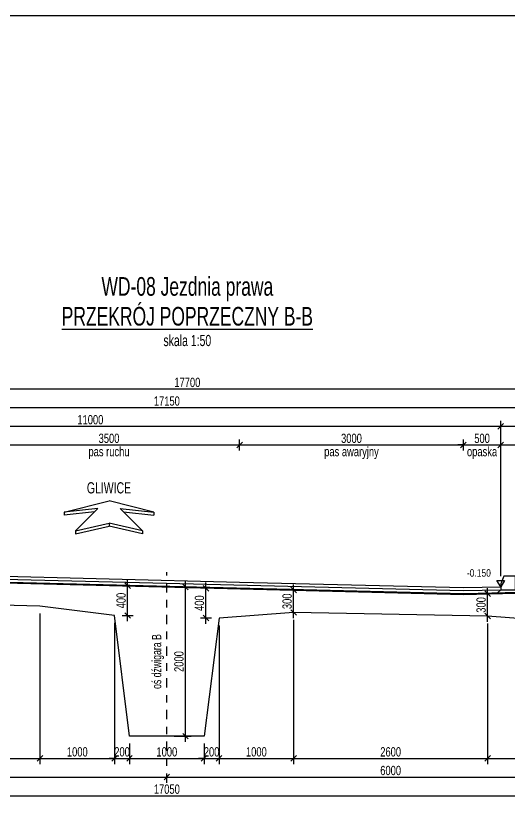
# Model space of a CAD drawing. Header units: metres. Extents: x -15 to 43, y -82 to 57.
# Drawn here: x 16.5 to 23.11, y -18.2 to -7.5 of the extents above; entities that cross this region are included whole.
import ezdxf
from ezdxf.enums import TextEntityAlignment as Align

# ---------------------------------------------------------------- set-up
doc = ezdxf.new("R2010")
doc.units = ezdxf.units.M
doc.header["$MEASUREMENT"] = 0
doc.linetypes.add('CENTER', pattern=[2, 1.25, -0.25, 0.25, -0.25])
doc.linetypes.add('HIDDEN', pattern=[0.375, 0.25, -0.125])
for name, color, linetype in [('AII_M_izolacja', 8, 'Continuous'), ('AII_M_konstrukcja beton', 3, 'Continuous'), ('AII_M_krawężnik', 9, 'Continuous'), ('AII_M_nawierzchnia', 9, 'Continuous'), ('AII_M_opis', 1, 'Continuous'), ('AII_M_wymiary', 9, 'Continuous')]:
    doc.layers.add(name, color=color, linetype=linetype)
doc.layers.add('AII_M_koty wysokościowe', color=1, linetype='Continuous', lineweight=18)
doc.layers.add('AII_M_osie główne', color=9, linetype='CENTER', lineweight=18)
doc.layers.add('AII_M_pomoc', color=30, linetype='Continuous', plot=False)
doc.styles.add('AII_norm.', font='CDMSIMPL.shx', dxfattribs={"width": 0.75, "bigfont": 'CDMBIGPL.shx'})
doc.styles.add('CDMSTYLE', font='CDMSIMPL.shx', dxfattribs={"width": 0.7, "bigfont": 'CDMBIGPL.shx'})
doc.dimstyles.new('A2_M50MM', dxfattribs={"dimscale": 0.05, "dimtxt": 2.5, "dimasz": 1.5, "dimexe": 1.5, "dimexo": 2, "dimgap": 0.5, "dimtad": 1, "dimdec": 0, "dimlfac": 1000, "dimrnd": 5, "dimzin": 9, "dimtxsty": 'AII_norm.', "dimblk": 'OBLIQUE', "dimcen": 2.5, "dimdle": 1.5, "dimclrd": 256, "dimclre": 256, "dimclrt": 1, "dimadec": 1, "dimazin": 2, "dimtfac": 1, "dimtdec": 0, "dimtix": 1, "dimtmove": 1, "dimatfit": 3, "dimfxl": 1, "dimtvp": 1, "dimtfillclr": 256, "dimtolj": 1, "dimtzin": 0, "dimarcsym": 0})

# ---------------------------------------------------------------- blocks, each defined once
blk = doc.blocks.new('Kierunek_do')
at = {"layer": 'AII_M_opis', "color": 0}
for p, q in [((-0.6, -0.15), (0, 0)), ((0.6, -0.15), (0, 0)), ((-0.15, -0.1), (-0.6, -0.15)), ((-0.45, -0.4), (-0.15, -0.1)), ((0.45, -0.4), (0.15, -0.1)), ((0.15, -0.1), (0.6, -0.15)), ((-0.195, -0.145), (-0.6, -0.19)), ((-0.6, -0.15), (-0.6, -0.19)), ((0.195, -0.145), (0.6, -0.19)), ((0.6, -0.15), (0.6, -0.19)), ((-0.45, -0.4), (0, -0.3)), ((0.45, -0.4), (0, -0.3)), ((0, -0.3), (0, -0.34)), ((-0.45, -0.44), (0, -0.34)), ((-0.45, -0.4), (-0.45, -0.44)), ((0.45, -0.44), (0, -0.34)), ((0.45, -0.4), (0.45, -0.44))]:
    blk.add_line(p, q, dxfattribs=at)
at = {"layer": 'AII_M_opis', "color": 2, "lineweight": 25, "style": 'AII_norm.', "width": 0.7, "flags": 4}
blk.add_attdef('KIERUNEK', text='', height=0.15, rotation=360, dxfattribs=at).set_placement((0, 0.175), align=Align.MIDDLE_CENTER)
blk = doc.blocks.new('_OBLIQUE')
at = {"color": 0, "linetype": 'ByBlock'}
blk.add_line((-0.5, -0.5), (0.5, 0.5), dxfattribs=at)
blk = doc.blocks.new('*D8293')
at = {"layer": 'AII_M_wymiary', "lineweight": -2, "transparency": 16777216}
for p, q in [((15.925, -13.25), (19.575, -13.25)), ((16, -13.325), (16, -13.175)), ((19.5, -13.325), (19.5, -13.175))]:
    blk.add_line(p, q, dxfattribs=at)
at = {"layer": 'Defpoints', "color": 0, "lineweight": 25, "transparency": 16777216}
for p in [(19.5, -13.25), (16, -13.425), (19.5, -13.425)]:
    blk.add_point(p, dxfattribs=at)
at = {"layer": 'AII_M_wymiary', "lineweight": -2, "transparency": 16777216, "xscale": 0.07500000000000001, "yscale": 0.07500000000000001, "zscale": 0.07500000000000001, "rotation": 180}
blk.add_blockref('_OBLIQUE', (16, -13.25), dxfattribs=at)
at = {"layer": 'AII_M_wymiary', "lineweight": -2, "transparency": 16777216, "xscale": 0.07500000000000001, "yscale": 0.07500000000000001, "zscale": 0.07500000000000001}
blk.add_blockref('_OBLIQUE', (19.5, -13.25), dxfattribs=at)
at = {"layer": 'AII_M_wymiary', "color": 1, "lineweight": 25, "transparency": 16777216, "char_height": 0.125, "attachment_point": 5, "style": 'AII_norm.'}
for s, insert in [('\\A1;3500', (17.75, -13.162)), ('\\A1;pas ruchu', (17.75, -13.358))]:
    blk.add_mtext(s, dxfattribs=dict(at, insert=insert))
blk = doc.blocks.new('*D8294')
at = {"layer": 'AII_M_wymiary', "lineweight": -2, "transparency": 16777216}
for p, q in [((19.425, -13.25), (22.575, -13.25)), ((19.5, -13.325), (19.5, -13.175)), ((22.5, -13.325), (22.5, -13.175))]:
    blk.add_line(p, q, dxfattribs=at)
at = {"layer": 'Defpoints', "color": 0, "lineweight": 25, "transparency": 16777216}
for p in [(22.5, -13.25), (19.5, -13.425), (22.5, -13.425)]:
    blk.add_point(p, dxfattribs=at)
at = {"layer": 'AII_M_wymiary', "lineweight": -2, "transparency": 16777216, "xscale": 0.07500000000000001, "yscale": 0.07500000000000001, "zscale": 0.07500000000000001, "rotation": 180}
blk.add_blockref('_OBLIQUE', (19.5, -13.25), dxfattribs=at)
at = {"layer": 'AII_M_wymiary', "lineweight": -2, "transparency": 16777216, "xscale": 0.07500000000000001, "yscale": 0.07500000000000001, "zscale": 0.07500000000000001}
blk.add_blockref('_OBLIQUE', (22.5, -13.25), dxfattribs=at)
at = {"layer": 'AII_M_wymiary', "color": 1, "lineweight": 25, "transparency": 16777216, "char_height": 0.125, "attachment_point": 5, "style": 'AII_norm.'}
for s, insert in [('\\A1;3000', (21, -13.162)), ('\\A1;pas awaryjny', (21, -13.358))]:
    blk.add_mtext(s, dxfattribs=dict(at, insert=insert))
blk = doc.blocks.new('*D8295')
at = {"layer": 'AII_M_wymiary', "lineweight": -2, "transparency": 16777216}
for p, q in [((22.5, -13.25), (22.425, -13.25)), ((22.5, -13.325), (22.5, -13.175)), ((22.5, -13.25), (23, -13.25)), ((23, -15.01), (23, -13.175)), ((23, -13.25), (23.075, -13.25))]:
    blk.add_line(p, q, dxfattribs=at)
at = {"layer": 'Defpoints', "color": 0, "lineweight": 25, "transparency": 16777216}
for p in [(23, -13.25), (22.5, -13.425), (23, -15.11)]:
    blk.add_point(p, dxfattribs=at)
at = {"layer": 'AII_M_wymiary', "lineweight": -2, "transparency": 16777216, "xscale": 0.07500000000000001, "yscale": 0.07500000000000001, "zscale": 0.07500000000000001}
blk.add_blockref('_OBLIQUE', (22.5, -13.25), dxfattribs=at)
at = {"layer": 'AII_M_wymiary', "lineweight": -2, "transparency": 16777216, "xscale": 0.07500000000000001, "yscale": 0.07500000000000001, "zscale": 0.07500000000000001, "rotation": 180}
blk.add_blockref('_OBLIQUE', (23, -13.25), dxfattribs=at)
at = {"layer": 'AII_M_wymiary', "color": 1, "lineweight": 25, "transparency": 16777216, "char_height": 0.125, "attachment_point": 5, "style": 'AII_norm.'}
for s, insert in [('\\A1;500', (22.75, -13.162)), ('\\A1;opaska', (22.75, -13.358))]:
    blk.add_mtext(s, dxfattribs=dict(at, insert=insert))
blk = doc.blocks.new('*D8300')
at = {"layer": 'AII_M_wymiary', "lineweight": -2, "transparency": 16777216}
for p, q in [((22.925, -13.25), (25.075, -13.25)), ((23, -15.01), (23, -13.175)), ((25, -13.325), (25, -13.175))]:
    blk.add_line(p, q, dxfattribs=at)
at = {"layer": 'Defpoints', "color": 0, "lineweight": 25, "transparency": 16777216}
for p in [(25, -13.25), (25, -13.425), (23, -15.11)]:
    blk.add_point(p, dxfattribs=at)
at = {"layer": 'AII_M_wymiary', "lineweight": -2, "transparency": 16777216, "xscale": 0.07500000000000001, "yscale": 0.07500000000000001, "zscale": 0.07500000000000001, "rotation": 180}
blk.add_blockref('_OBLIQUE', (23, -13.25), dxfattribs=at)
at = {"layer": 'AII_M_wymiary', "lineweight": -2, "transparency": 16777216, "xscale": 0.07500000000000001, "yscale": 0.07500000000000001, "zscale": 0.07500000000000001}
blk.add_blockref('_OBLIQUE', (25, -13.25), dxfattribs=at)
at = {"layer": 'AII_M_wymiary', "color": 1, "lineweight": 25, "transparency": 16777216, "char_height": 0.125, "attachment_point": 5, "style": 'AII_norm.'}
for s, insert in [('\\A1;2000', (24, -13.1625)), ('\\A1;ścieżka rowerowa', (24, -13.3375))]:
    blk.add_mtext(s, dxfattribs=dict(at, insert=insert))
blk = doc.blocks.new('*D8304')
at = {"layer": 'AII_M_wymiary', "lineweight": -2, "transparency": 16777216}
for p, q in [((12, -14.76), (12, -12.925)), ((23, -15.01), (23, -12.925)), ((11.925, -13), (23.075, -13))]:
    blk.add_line(p, q, dxfattribs=at)
at = {"layer": 'Defpoints', "color": 0, "lineweight": 25, "transparency": 16777216}
for p in [(23, -13), (12, -14.86), (23, -15.11)]:
    blk.add_point(p, dxfattribs=at)
at = {"layer": 'AII_M_wymiary', "lineweight": -2, "transparency": 16777216, "xscale": 0.07500000000000001, "yscale": 0.07500000000000001, "zscale": 0.07500000000000001, "rotation": 180}
blk.add_blockref('_OBLIQUE', (12, -13), dxfattribs=at)
at = {"layer": 'AII_M_wymiary', "lineweight": -2, "transparency": 16777216, "xscale": 0.07500000000000001, "yscale": 0.07500000000000001, "zscale": 0.07500000000000001}
blk.add_blockref('_OBLIQUE', (23, -13), dxfattribs=at)
at = {"layer": 'AII_M_wymiary', "color": 1, "lineweight": 25, "transparency": 16777216, "insert": (17.5, -12.9125), "char_height": 0.125, "attachment_point": 5, "style": 'AII_norm.'}
blk.add_mtext('\\A1;11000', dxfattribs=at)
blk = doc.blocks.new('*D8305')
at = {"layer": 'AII_M_wymiary', "lineweight": -2, "transparency": 16777216}
for p, q in [((23, -15.01), (23, -12.925)), ((27.1, -14.8535), (27.1, -12.925)), ((22.925, -13), (27.175, -13))]:
    blk.add_line(p, q, dxfattribs=at)
at = {"layer": 'Defpoints', "color": 0, "lineweight": 25, "transparency": 16777216}
for p in [(27.1, -13), (27.1, -14.9535), (23, -15.11)]:
    blk.add_point(p, dxfattribs=at)
at = {"layer": 'AII_M_wymiary', "lineweight": -2, "transparency": 16777216, "xscale": 0.07500000000000001, "yscale": 0.07500000000000001, "zscale": 0.07500000000000001, "rotation": 180}
blk.add_blockref('_OBLIQUE', (23, -13), dxfattribs=at)
at = {"layer": 'AII_M_wymiary', "lineweight": -2, "transparency": 16777216, "xscale": 0.07500000000000001, "yscale": 0.07500000000000001, "zscale": 0.07500000000000001}
blk.add_blockref('_OBLIQUE', (27.1, -13), dxfattribs=at)
at = {"layer": 'AII_M_wymiary', "color": 1, "lineweight": 25, "transparency": 16777216, "insert": (25.05, -12.9125), "char_height": 0.125, "attachment_point": 5, "style": 'AII_norm.'}
blk.add_mtext('\\A1;4100', dxfattribs=at)
blk = doc.blocks.new('*D8306')
at = {"layer": 'AII_M_wymiary', "lineweight": -2, "transparency": 16777216}
for p, q in [((9.95, -14.6276), (9.95, -12.675)), ((27.1, -14.8535), (27.1, -12.675)), ((9.875, -12.75), (27.175, -12.75))]:
    blk.add_line(p, q, dxfattribs=at)
at = {"layer": 'Defpoints', "color": 0, "lineweight": 25, "transparency": 16777216}
for p in [(27.1, -12.75), (9.95, -14.7276), (27.1, -14.9535)]:
    blk.add_point(p, dxfattribs=at)
at = {"layer": 'AII_M_wymiary', "lineweight": -2, "transparency": 16777216, "xscale": 0.07500000000000001, "yscale": 0.07500000000000001, "zscale": 0.07500000000000001, "rotation": 180}
blk.add_blockref('_OBLIQUE', (9.95, -12.75), dxfattribs=at)
at = {"layer": 'AII_M_wymiary', "lineweight": -2, "transparency": 16777216, "xscale": 0.07500000000000001, "yscale": 0.07500000000000001, "zscale": 0.07500000000000001}
blk.add_blockref('_OBLIQUE', (27.1, -12.75), dxfattribs=at)
at = {"layer": 'AII_M_wymiary', "color": 1, "lineweight": 25, "transparency": 16777216, "insert": (18.525, -12.6625), "char_height": 0.125, "attachment_point": 5, "style": 'AII_norm.'}
blk.add_mtext('\\A1;17150', dxfattribs=at)
blk = doc.blocks.new('*D8308')
at = {"layer": 'AII_M_wymiary', "lineweight": -2, "transparency": 16777216}
for p, q in [((9.875, -12.5), (27.725, -12.5)), ((9.95, -14.6276), (9.95, -12.425)), ((27.65, -14.83975), (27.65, -12.425))]:
    blk.add_line(p, q, dxfattribs=at)
at = {"layer": 'Defpoints', "color": 0, "lineweight": 25, "transparency": 16777216}
for p in [(27.65, -12.5), (9.95, -14.7276), (27.65, -14.93975)]:
    blk.add_point(p, dxfattribs=at)
at = {"layer": 'AII_M_wymiary', "lineweight": -2, "transparency": 16777216, "xscale": 0.07500000000000001, "yscale": 0.07500000000000001, "zscale": 0.07500000000000001, "rotation": 180}
blk.add_blockref('_OBLIQUE', (9.95, -12.5), dxfattribs=at)
at = {"layer": 'AII_M_wymiary', "lineweight": -2, "transparency": 16777216, "xscale": 0.07500000000000001, "yscale": 0.07500000000000001, "zscale": 0.07500000000000001}
blk.add_blockref('_OBLIQUE', (27.65, -12.5), dxfattribs=at)
at = {"layer": 'AII_M_wymiary', "color": 1, "lineweight": 25, "transparency": 16777216, "insert": (18.8, -12.4125), "char_height": 0.125, "attachment_point": 5, "style": 'AII_norm.'}
blk.add_mtext('\\A1;17700', dxfattribs=at)
blk = doc.blocks.new('Tytuł')
at = {"layer": 'AII_M_opis', "color": 3, "ltscale": 2, "style": 'AII_norm.', "width": 0.7}
blk.add_text('%%UPRZEKRÓJ POPRZECZNY B-B', height=0.25, rotation=360, dxfattribs=at).set_placement((0, 0), align=Align.CENTER)
at = {"layer": 'AII_M_opis', "color": 1, "ltscale": 2, "style": 'AII_norm.', "width": 0.7}
blk.add_text('skala 1:50', height=0.15, rotation=360, dxfattribs=at).set_placement((0, -0.275), align=Align.CENTER)
blk = doc.blocks.new('Obiekt')
at = {"layer": 'AII_M_pomoc', "ltscale": 2, "style": 'AII_norm.', "width": 0.7}
blk.add_attdef('OBIEKT', text='', height=0.25, rotation=360, dxfattribs=at).set_placement((0, 0), align=Align.CENTER)
blk = doc.blocks.new('00kota3')
at = {"layer": 'AII_M_koty wysokościowe', "color": 0, "linetype": 'Continuous', "lineweight": -2}
blk.add_lwpolyline([(1.08, 1.66), (-1.04, 1.66), (0, 0)], close=True, dxfattribs=at)
at = {"layer": 'AII_M_koty wysokościowe', "color": 0, "linetype": 'Continuous', "lineweight": -2, "style": 'CDMSTYLE', "width": 0.85}
blk.add_attdef('%%P000.000', (0.49, 2.69), '', height=2, dxfattribs=at)
blk = doc.blocks.new('*D8310')
at = {"layer": 'AII_M_wymiary', "lineweight": -2, "transparency": 16777216}
for p, q in [((18.775, -17.228125), (18.775, -15.078125)), ((18.625, -15.153125), (18.85, -15.153125)), ((18.625, -17.153125), (18.85, -17.153125))]:
    blk.add_line(p, q, dxfattribs=at)
at = {"layer": 'Defpoints', "color": 0, "lineweight": 25, "transparency": 16777216}
for p in [(18.525, -15.153125), (18.775, -15.153125), (18.525, -17.153125)]:
    blk.add_point(p, dxfattribs=at)
at = {"layer": 'AII_M_wymiary', "lineweight": -2, "transparency": 16777216, "xscale": 0.07500000000000001, "yscale": 0.07500000000000001, "zscale": 0.07500000000000001}
for p, rotation in [((18.775, -15.153125), 90), ((18.775, -17.153125), 270)]:
    blk.add_blockref('_OBLIQUE', p, dxfattribs=dict(at, rotation=rotation))
at = {"layer": 'AII_M_wymiary', "color": 1, "lineweight": 25, "transparency": 16777216, "insert": (18.6875, -16.153125), "char_height": 0.125, "attachment_point": 5, "rotation": 90, "style": 'AII_norm.'}
blk.add_mtext('\\A1;2000', dxfattribs=at)
blk = doc.blocks.new('*D8317')
at = {"layer": 'AII_M_wymiary', "lineweight": -2, "transparency": 16777216}
for p, q in [((14.225, -15.445625), (14.225, -17.526875)), ((16.825, -15.510625), (16.825, -17.526875)), ((14.15, -17.451875), (16.9, -17.451875))]:
    blk.add_line(p, q, dxfattribs=at)
at = {"layer": 'Defpoints', "color": 0, "lineweight": 25, "transparency": 16777216}
for p in [(14.225, -15.345625), (16.825, -15.410625), (16.825, -17.451875)]:
    blk.add_point(p, dxfattribs=at)
at = {"layer": 'AII_M_wymiary', "lineweight": -2, "transparency": 16777216, "xscale": 0.07500000000000001, "yscale": 0.07500000000000001, "zscale": 0.07500000000000001, "rotation": 180}
blk.add_blockref('_OBLIQUE', (14.225, -17.451875), dxfattribs=at)
at = {"layer": 'AII_M_wymiary', "lineweight": -2, "transparency": 16777216, "xscale": 0.07500000000000001, "yscale": 0.07500000000000001, "zscale": 0.07500000000000001}
blk.add_blockref('_OBLIQUE', (16.825, -17.451875), dxfattribs=at)
at = {"layer": 'AII_M_wymiary', "color": 1, "lineweight": 25, "transparency": 16777216, "insert": (15.525, -17.364375), "char_height": 0.125, "attachment_point": 5, "style": 'AII_norm.'}
blk.add_mtext('\\A1;2600', dxfattribs=at)
blk = doc.blocks.new('*D8318')
at = {"layer": 'AII_M_wymiary', "lineweight": -2, "transparency": 16777216}
for p, q in [((16.825, -15.510625), (16.825, -17.526875)), ((17.825, -15.635625), (17.825, -17.526875)), ((16.75, -17.451875), (17.9, -17.451875))]:
    blk.add_line(p, q, dxfattribs=at)
at = {"layer": 'Defpoints', "color": 0, "lineweight": 25, "transparency": 16777216}
for p in [(16.825, -15.410625), (17.825, -15.535625), (17.825, -17.451875)]:
    blk.add_point(p, dxfattribs=at)
at = {"layer": 'AII_M_wymiary', "lineweight": -2, "transparency": 16777216, "xscale": 0.07500000000000001, "yscale": 0.07500000000000001, "zscale": 0.07500000000000001, "rotation": 180}
blk.add_blockref('_OBLIQUE', (16.825, -17.451875), dxfattribs=at)
at = {"layer": 'AII_M_wymiary', "lineweight": -2, "transparency": 16777216, "xscale": 0.07500000000000001, "yscale": 0.07500000000000001, "zscale": 0.07500000000000001}
blk.add_blockref('_OBLIQUE', (17.825, -17.451875), dxfattribs=at)
at = {"layer": 'AII_M_wymiary', "color": 1, "lineweight": 25, "transparency": 16777216, "insert": (17.325, -17.364375), "char_height": 0.125, "attachment_point": 5, "style": 'AII_norm.'}
blk.add_mtext('\\A1;1000', dxfattribs=at)
blk = doc.blocks.new('*D8319')
at = {"layer": 'AII_M_wymiary', "lineweight": -2, "transparency": 16777216}
for p, q in [((17.825, -15.635625), (17.825, -17.526875)), ((18.025, -17.253125), (18.025, -17.526875)), ((17.825, -17.451875), (17.75, -17.451875)), ((17.825, -17.451875), (18.025, -17.451875)), ((18.025, -17.451875), (18.1, -17.451875))]:
    blk.add_line(p, q, dxfattribs=at)
at = {"layer": 'Defpoints', "color": 0, "lineweight": 25, "transparency": 16777216}
for p in [(17.825, -15.535625), (18.025, -17.153125), (18.025, -17.451875)]:
    blk.add_point(p, dxfattribs=at)
at = {"layer": 'AII_M_wymiary', "lineweight": -2, "transparency": 16777216, "xscale": 0.07500000000000001, "yscale": 0.07500000000000001, "zscale": 0.07500000000000001}
blk.add_blockref('_OBLIQUE', (17.825, -17.451875), dxfattribs=at)
at = {"layer": 'AII_M_wymiary', "lineweight": -2, "transparency": 16777216, "xscale": 0.07500000000000001, "yscale": 0.07500000000000001, "zscale": 0.07500000000000001, "rotation": 180}
blk.add_blockref('_OBLIQUE', (18.025, -17.451875), dxfattribs=at)
at = {"layer": 'AII_M_wymiary', "color": 1, "lineweight": 25, "transparency": 16777216, "insert": (17.925, -17.364375), "char_height": 0.125, "attachment_point": 5, "style": 'AII_norm.'}
blk.add_mtext('\\A1;200', dxfattribs=at)
blk = doc.blocks.new('*D8320')
at = {"layer": 'AII_M_wymiary', "lineweight": -2, "transparency": 16777216}
for p, q in [((18.025, -17.253125), (18.025, -17.526875)), ((19.025, -17.253125), (19.025, -17.526875)), ((17.95, -17.451875), (19.1, -17.451875))]:
    blk.add_line(p, q, dxfattribs=at)
at = {"layer": 'Defpoints', "color": 0, "lineweight": 25, "transparency": 16777216}
for p in [(18.025, -17.153125), (19.025, -17.153125), (19.025, -17.451875)]:
    blk.add_point(p, dxfattribs=at)
at = {"layer": 'AII_M_wymiary', "lineweight": -2, "transparency": 16777216, "xscale": 0.07500000000000001, "yscale": 0.07500000000000001, "zscale": 0.07500000000000001, "rotation": 180}
blk.add_blockref('_OBLIQUE', (18.025, -17.451875), dxfattribs=at)
at = {"layer": 'AII_M_wymiary', "lineweight": -2, "transparency": 16777216, "xscale": 0.07500000000000001, "yscale": 0.07500000000000001, "zscale": 0.07500000000000001}
blk.add_blockref('_OBLIQUE', (19.025, -17.451875), dxfattribs=at)
at = {"layer": 'AII_M_wymiary', "color": 1, "lineweight": 25, "transparency": 16777216, "insert": (18.525, -17.364375), "char_height": 0.125, "attachment_point": 5, "style": 'AII_norm.'}
blk.add_mtext('\\A1;1000', dxfattribs=at)
blk = doc.blocks.new('*D8321')
at = {"layer": 'AII_M_wymiary', "lineweight": -2, "transparency": 16777216}
for p, q in [((19.225, -15.670625), (19.225, -17.526875)), ((19.025, -17.253125), (19.025, -17.526875)), ((19.025, -17.451875), (18.95, -17.451875)), ((19.025, -17.451875), (19.225, -17.451875)), ((19.225, -17.451875), (19.3, -17.451875))]:
    blk.add_line(p, q, dxfattribs=at)
at = {"layer": 'Defpoints', "color": 0, "lineweight": 25, "transparency": 16777216}
for p in [(19.225, -15.570625), (19.025, -17.153125), (19.225, -17.451875)]:
    blk.add_point(p, dxfattribs=at)
at = {"layer": 'AII_M_wymiary', "lineweight": -2, "transparency": 16777216, "xscale": 0.07500000000000001, "yscale": 0.07500000000000001, "zscale": 0.07500000000000001}
blk.add_blockref('_OBLIQUE', (19.025, -17.451875), dxfattribs=at)
at = {"layer": 'AII_M_wymiary', "lineweight": -2, "transparency": 16777216, "xscale": 0.07500000000000001, "yscale": 0.07500000000000001, "zscale": 0.07500000000000001, "rotation": 180}
blk.add_blockref('_OBLIQUE', (19.225, -17.451875), dxfattribs=at)
at = {"layer": 'AII_M_wymiary', "color": 1, "lineweight": 25, "transparency": 16777216, "insert": (19.125, -17.364375), "char_height": 0.125, "attachment_point": 5, "style": 'AII_norm.'}
blk.add_mtext('\\A1;200', dxfattribs=at)
blk = doc.blocks.new('*D8322')
at = {"layer": 'AII_M_wymiary', "lineweight": -2, "transparency": 16777216}
for p, q in [((20.225, -15.595625), (20.225, -17.526875)), ((19.225, -15.670625), (19.225, -17.526875)), ((19.15, -17.451875), (20.3, -17.451875))]:
    blk.add_line(p, q, dxfattribs=at)
at = {"layer": 'Defpoints', "color": 0, "lineweight": 25, "transparency": 16777216}
for p in [(20.225, -15.495625), (19.225, -15.570625), (20.225, -17.451875)]:
    blk.add_point(p, dxfattribs=at)
at = {"layer": 'AII_M_wymiary', "lineweight": -2, "transparency": 16777216, "xscale": 0.07500000000000001, "yscale": 0.07500000000000001, "zscale": 0.07500000000000001, "rotation": 180}
blk.add_blockref('_OBLIQUE', (19.225, -17.451875), dxfattribs=at)
at = {"layer": 'AII_M_wymiary', "lineweight": -2, "transparency": 16777216, "xscale": 0.07500000000000001, "yscale": 0.07500000000000001, "zscale": 0.07500000000000001}
blk.add_blockref('_OBLIQUE', (20.225, -17.451875), dxfattribs=at)
at = {"layer": 'AII_M_wymiary', "color": 1, "lineweight": 25, "transparency": 16777216, "insert": (19.725, -17.364375), "char_height": 0.125, "attachment_point": 5, "style": 'AII_norm.'}
blk.add_mtext('\\A1;1000', dxfattribs=at)
blk = doc.blocks.new('*D8323')
at = {"layer": 'AII_M_wymiary', "lineweight": -2, "transparency": 16777216}
for p, q in [((20.225, -15.595625), (20.225, -17.526875)), ((22.825, -15.644375), (22.825, -17.526875)), ((20.15, -17.451875), (22.9, -17.451875))]:
    blk.add_line(p, q, dxfattribs=at)
at = {"layer": 'Defpoints', "color": 0, "lineweight": 25, "transparency": 16777216}
for p in [(20.225, -15.495625), (22.825, -15.544375), (22.825, -17.451875)]:
    blk.add_point(p, dxfattribs=at)
at = {"layer": 'AII_M_wymiary', "lineweight": -2, "transparency": 16777216, "xscale": 0.07500000000000001, "yscale": 0.07500000000000001, "zscale": 0.07500000000000001, "rotation": 180}
blk.add_blockref('_OBLIQUE', (20.225, -17.451875), dxfattribs=at)
at = {"layer": 'AII_M_wymiary', "lineweight": -2, "transparency": 16777216, "xscale": 0.07500000000000001, "yscale": 0.07500000000000001, "zscale": 0.07500000000000001}
blk.add_blockref('_OBLIQUE', (22.825, -17.451875), dxfattribs=at)
at = {"layer": 'AII_M_wymiary', "color": 1, "lineweight": 25, "transparency": 16777216, "insert": (21.525, -17.364375), "char_height": 0.125, "attachment_point": 5, "style": 'AII_norm.'}
blk.add_mtext('\\A1;2600', dxfattribs=at)
blk = doc.blocks.new('*D8324')
at = {"layer": 'AII_M_wymiary', "lineweight": -2, "transparency": 16777216}
for p, q in [((22.825, -15.644375), (22.825, -17.526875)), ((23.825, -15.719375), (23.825, -17.526875)), ((22.75, -17.451875), (23.9, -17.451875))]:
    blk.add_line(p, q, dxfattribs=at)
at = {"layer": 'Defpoints', "color": 0, "lineweight": 25, "transparency": 16777216}
for p in [(22.825, -15.544375), (23.825, -15.619375), (23.825, -17.451875)]:
    blk.add_point(p, dxfattribs=at)
at = {"layer": 'AII_M_wymiary', "lineweight": -2, "transparency": 16777216, "xscale": 0.07500000000000001, "yscale": 0.07500000000000001, "zscale": 0.07500000000000001, "rotation": 180}
blk.add_blockref('_OBLIQUE', (22.825, -17.451875), dxfattribs=at)
at = {"layer": 'AII_M_wymiary', "lineweight": -2, "transparency": 16777216, "xscale": 0.07500000000000001, "yscale": 0.07500000000000001, "zscale": 0.07500000000000001}
blk.add_blockref('_OBLIQUE', (23.825, -17.451875), dxfattribs=at)
at = {"layer": 'AII_M_wymiary', "color": 1, "lineweight": 25, "transparency": 16777216, "insert": (23.325, -17.364375), "char_height": 0.125, "attachment_point": 5, "style": 'AII_norm.'}
blk.add_mtext('\\A1;1000', dxfattribs=at)
blk = doc.blocks.new('*D8330')
at = {"layer": 'AII_M_wymiary', "lineweight": -2, "transparency": 16777216}
blk.add_line((12.45, -17.701875), (18.6, -17.701875), dxfattribs=at)
at = {"layer": 'Defpoints', "color": 0, "lineweight": 25, "transparency": 16777216}
for p in [(18.525, -17.701875), (12.525, -17.776875), (18.525, -17.776875)]:
    blk.add_point(p, dxfattribs=at)
at = {"layer": 'AII_M_wymiary', "lineweight": -2, "transparency": 16777216, "xscale": 0.07500000000000001, "yscale": 0.07500000000000001, "zscale": 0.07500000000000001, "rotation": 180}
blk.add_blockref('_OBLIQUE', (12.525, -17.701875), dxfattribs=at)
at = {"layer": 'AII_M_wymiary', "lineweight": -2, "transparency": 16777216, "xscale": 0.07500000000000001, "yscale": 0.07500000000000001, "zscale": 0.07500000000000001}
blk.add_blockref('_OBLIQUE', (18.525, -17.701875), dxfattribs=at)
at = {"layer": 'AII_M_wymiary', "color": 1, "lineweight": 25, "transparency": 16777216, "insert": (15.525, -17.614375), "char_height": 0.125, "attachment_point": 5, "style": 'AII_norm.'}
blk.add_mtext('\\A1;6000', dxfattribs=at)
blk = doc.blocks.new('*D8331')
at = {"layer": 'AII_M_wymiary', "lineweight": -2, "transparency": 16777216}
blk.add_line((18.45, -17.701875), (24.6, -17.701875), dxfattribs=at)
at = {"layer": 'Defpoints', "color": 0, "lineweight": 25, "transparency": 16777216}
for p in [(24.525, -17.701875), (18.525, -17.776875), (24.525, -17.776875)]:
    blk.add_point(p, dxfattribs=at)
at = {"layer": 'AII_M_wymiary', "lineweight": -2, "transparency": 16777216, "xscale": 0.07500000000000001, "yscale": 0.07500000000000001, "zscale": 0.07500000000000001, "rotation": 180}
blk.add_blockref('_OBLIQUE', (18.525, -17.701875), dxfattribs=at)
at = {"layer": 'AII_M_wymiary', "lineweight": -2, "transparency": 16777216, "xscale": 0.07500000000000001, "yscale": 0.07500000000000001, "zscale": 0.07500000000000001}
blk.add_blockref('_OBLIQUE', (24.525, -17.701875), dxfattribs=at)
at = {"layer": 'AII_M_wymiary', "color": 1, "lineweight": 25, "transparency": 16777216, "insert": (21.525, -17.614375), "char_height": 0.125, "attachment_point": 5, "style": 'AII_norm.'}
blk.add_mtext('\\A1;6000', dxfattribs=at)
blk = doc.blocks.new('*D8333')
at = {"layer": 'AII_M_wymiary', "lineweight": -2, "transparency": 16777216}
for p, q in [((10, -15.2055), (10, -18.026875)), ((27.05, -15.43875), (27.05, -18.026875)), ((9.925, -17.951875), (27.125, -17.951875))]:
    blk.add_line(p, q, dxfattribs=at)
at = {"layer": 'Defpoints', "color": 0, "lineweight": 25, "transparency": 16777216}
for p in [(10, -15.1055), (27.05, -15.33875), (27.05, -17.951875)]:
    blk.add_point(p, dxfattribs=at)
at = {"layer": 'AII_M_wymiary', "lineweight": -2, "transparency": 16777216, "xscale": 0.07500000000000001, "yscale": 0.07500000000000001, "zscale": 0.07500000000000001, "rotation": 180}
blk.add_blockref('_OBLIQUE', (10, -17.951875), dxfattribs=at)
at = {"layer": 'AII_M_wymiary', "lineweight": -2, "transparency": 16777216, "xscale": 0.07500000000000001, "yscale": 0.07500000000000001, "zscale": 0.07500000000000001}
blk.add_blockref('_OBLIQUE', (27.05, -17.951875), dxfattribs=at)
at = {"layer": 'AII_M_wymiary', "color": 1, "lineweight": 25, "transparency": 16777216, "insert": (18.525, -17.864375), "char_height": 0.125, "attachment_point": 5, "style": 'AII_norm.'}
blk.add_mtext('\\A1;17050', dxfattribs=at)
blk = doc.blocks.new('*D8338')
at = {"layer": 'AII_M_wymiary', "lineweight": -2, "transparency": 16777216}
for p, q in [((18, -15.610625), (18, -15.060625)), ((17.925, -15.135625), (18.075, -15.135625)), ((17.925, -15.535625), (18.075, -15.535625))]:
    blk.add_line(p, q, dxfattribs=at)
at = {"layer": 'Defpoints', "color": 0, "lineweight": 25, "transparency": 16777216}
for p in [(17.825, -15.135625), (18, -15.135625), (17.825, -15.535625)]:
    blk.add_point(p, dxfattribs=at)
at = {"layer": 'AII_M_wymiary', "lineweight": -2, "transparency": 16777216, "xscale": 0.07500000000000001, "yscale": 0.07500000000000001, "zscale": 0.07500000000000001}
for p, rotation in [((18, -15.135625), 90), ((18, -15.535625), 270)]:
    blk.add_blockref('_OBLIQUE', p, dxfattribs=dict(at, rotation=rotation))
at = {"layer": 'AII_M_wymiary', "color": 1, "lineweight": 25, "transparency": 16777216, "insert": (17.9125, -15.335625), "char_height": 0.125, "attachment_point": 5, "rotation": 90, "style": 'AII_norm.'}
blk.add_mtext('\\A1;400', dxfattribs=at)
blk = doc.blocks.new('*D8339')
at = {"layer": 'AII_M_wymiary', "lineweight": -2, "transparency": 16777216}
for p, q in [((19.125, -15.170625), (18.975, -15.170625)), ((19.05, -15.645625), (19.05, -15.095625)), ((19.125, -15.570625), (18.975, -15.570625))]:
    blk.add_line(p, q, dxfattribs=at)
at = {"layer": 'Defpoints', "color": 0, "lineweight": 25, "transparency": 16777216}
for p in [(19.05, -15.170625), (19.225, -15.170625), (19.225, -15.570625)]:
    blk.add_point(p, dxfattribs=at)
at = {"layer": 'AII_M_wymiary', "lineweight": -2, "transparency": 16777216, "xscale": 0.07500000000000001, "yscale": 0.07500000000000001, "zscale": 0.07500000000000001}
for p, rotation in [((19.05, -15.170625), 90), ((19.05, -15.570625), 270)]:
    blk.add_blockref('_OBLIQUE', p, dxfattribs=dict(at, rotation=rotation))
at = {"layer": 'AII_M_wymiary', "color": 1, "lineweight": 25, "transparency": 16777216, "insert": (18.9625, -15.370625), "char_height": 0.125, "attachment_point": 5, "rotation": 90, "style": 'AII_norm.'}
blk.add_mtext('\\A1;400', dxfattribs=at)
blk = doc.blocks.new('*D8343')
at = {"layer": 'AII_M_wymiary', "lineweight": -2, "transparency": 16777216}
blk.add_line((20.225, -15.570625), (20.225, -15.120625), dxfattribs=at)
at = {"layer": 'Defpoints', "color": 0, "lineweight": 25, "transparency": 16777216}
for p in [(20.225, -15.195625), (20.225, -15.195625), (20.225, -15.495625)]:
    blk.add_point(p, dxfattribs=at)
at = {"layer": 'AII_M_wymiary', "lineweight": -2, "transparency": 16777216, "xscale": 0.07500000000000001, "yscale": 0.07500000000000001, "zscale": 0.07500000000000001}
for p, rotation in [((20.225, -15.195625), 90), ((20.225, -15.495625), 270)]:
    blk.add_blockref('_OBLIQUE', p, dxfattribs=dict(at, rotation=rotation))
at = {"layer": 'AII_M_wymiary', "color": 1, "lineweight": 25, "transparency": 16777216, "insert": (20.1375, -15.345625), "char_height": 0.125, "attachment_point": 5, "rotation": 90, "style": 'AII_norm.'}
blk.add_mtext('\\A1;300', dxfattribs=at)
blk = doc.blocks.new('*D8344')
at = {"layer": 'AII_M_wymiary', "lineweight": -2, "transparency": 16777216}
blk.add_line((22.825, -15.619375), (22.825, -15.169375), dxfattribs=at)
at = {"layer": 'Defpoints', "color": 0, "lineweight": 25, "transparency": 16777216}
for p in [(22.825, -15.244375), (22.825, -15.244375), (22.825, -15.544375)]:
    blk.add_point(p, dxfattribs=at)
at = {"layer": 'AII_M_wymiary', "lineweight": -2, "transparency": 16777216, "xscale": 0.07500000000000001, "yscale": 0.07500000000000001, "zscale": 0.07500000000000001}
for p, rotation in [((22.825, -15.244375), 90), ((22.825, -15.544375), 270)]:
    blk.add_blockref('_OBLIQUE', p, dxfattribs=dict(at, rotation=rotation))
at = {"layer": 'AII_M_wymiary', "color": 1, "lineweight": 25, "transparency": 16777216, "insert": (22.7375, -15.394375), "char_height": 0.125, "attachment_point": 5, "rotation": 90, "style": 'AII_norm.'}
blk.add_mtext('\\A1;300', dxfattribs=at)

msp = doc.modelspace()

# ---------------------------------------------------------------- linework, layer by layer
at = {"layer": 'AII_M_izolacja', "lineweight": 25}
msp.add_lwpolyline([(9.99, -14.8951), (12.3, -14.9875), (22.5, -15.2425), (22.7, -15.2375), (27.06, -15.1285)], dxfattribs=at)
at = {"layer": 'AII_M_izolacja', "linetype": 'HIDDEN', "lineweight": 25, "ltscale": 0.7, "const_width": 0.01, "flags": 128}
msp.add_lwpolyline([(9.995, -15.1055), (9.995, -14.9003), (12.3, -14.9925), (22.5, -15.2475), (22.7, -15.2425), (27.055, -15.1336), (27.055, -15.3387)], dxfattribs=at)
at = {"layer": 'AII_M_konstrukcja beton', "lineweight": 25}
msp.add_lwpolyline([(10, -14.9055), (12.3, -14.9975), (22.5, -15.2525), (27.05, -15.1387), (27.05, -15.3387), (25.225, -15.5844), (25.025, -17.2019), (24.025, -17.2019), (23.825, -15.6194), (22.825, -15.5444), (20.225, -15.4956), (19.225, -15.5706), (19.025, -17.1531), (18.025, -17.1531), (17.825, -15.5356), (16.825, -15.4106), (14.225, -15.3456), (13.225, -15.4206), (13.025, -17.0031), (12.025, -17.0031), (11.825, -15.3785), (10, -15.1055)], close=True, dxfattribs=at)
at = {"layer": 'AII_M_krawężnik', "lineweight": 25}
msp.add_lwpolyline([(23, -15.19), (23.2, -15.19), (23.2, -15.01), (23.04, -15.01), (23, -15.11)], close=True, dxfattribs=at)
at = {"layer": 'AII_M_krawężnik', "color": 8, "lineweight": 25}
msp.add_lwpolyline([(22.959, -15.231), (23, -15.19)], dxfattribs=at)
at = {"layer": 'AII_M_nawierzchnia', "lineweight": 25}
msp.add_lwpolyline([(12, -14.9), (12.5, -14.9125), (16, -15), (19.5, -15.0875), (22.5, -15.1625), (23, -15.15)], dxfattribs=at)
at = {"layer": 'AII_M_nawierzchnia', "color": 8, "lineweight": 25}
msp.add_lwpolyline([(12, -14.94), (22.5, -15.2025), (23, -15.19)], dxfattribs=at)
at = {"layer": 'AII_M_osie główne', "lineweight": 25, "ltscale": 0.1}
msp.add_lwpolyline([(18.525, -17.7769), (18.525, -14.9531)], dxfattribs=at)
at = {"layer": 'AII_M_pomoc', "lineweight": 25}
msp.add_lwpolyline([(-15, -22.5), (30, -22.5), (30, -7.5), (-15, -7.5)], close=True, dxfattribs=at)

# ---------------------------------------------------------------- block references
at = {"layer": 'AII_M_koty wysokościowe', "lineweight": 25}
ref = msp.add_blockref('00kota3', (23, -15.15), dxfattribs=dict(at, xscale=-0.05, yscale=0.05, zscale=0.05))
ref.add_attrib('%%P000.000', '-0.150', (22.5463, -15.0154), dxfattribs={"color": 0, "linetype": 'Continuous', "lineweight": -2, "height": 0.1, "style": 'CDMSTYLE', "width": 0.85})
at = {"layer": 'AII_M_opis', "lineweight": 25}
msp.add_blockref('Tytuł', (18.8, -11.65), dxfattribs=at)
ref = msp.add_blockref('Kierunek_do', (17.75, -14), dxfattribs=at)
ref.add_attrib('KIERUNEK', 'GLIWICE', dxfattribs={"color": 2, "lineweight": 25, "height": 0.15, "rotation": 360, "style": 'AII_norm.', "width": 0.7}).set_placement((17.75, -13.825), align=Align.MIDDLE_CENTER)
at = {"layer": 'AII_M_pomoc', "lineweight": 25}
msp.add_blockref('Obiekt', (18.8, -11.25), dxfattribs=at).add_auto_attribs({'OBIEKT': 'WD-08 Jezdnia prawa'})

# ---------------------------------------------------------------- texts
at = {"layer": 'AII_M_opis', "lineweight": 25, "style": 'AII_norm.', "width": 0.7}
msp.add_text('oś dźwigara B', height=0.125, rotation=90, dxfattribs=at).set_placement((18.45, -16.1531), align=Align.CENTER)

# ---------------------------------------------------------------- dimensions: what is measured, and where the dimension line sits
at = {"layer": 'AII_M_wymiary', "lineweight": 25}
for base, p1, p2, picture, middle in [((27.65, -12.5), (9.95, -14.7276), (27.65, -14.9398), '*D8308', (18.8, -12.4125)), ((27.1, -12.75), (9.95, -14.7276), (27.1, -14.9535), '*D8306', (18.525, -12.6625)), ((23, -13), (12, -14.86), (23, -15.11), '*D8304', (17.5, -12.9125)), ((27.1, -13), (23, -15.11), (27.1, -14.9535), '*D8305', (25.05, -12.9125)), ((27.05, -17.9519), (10, -15.1055), (27.05, -15.3387), '*D8333', (18.525, -17.8644)), ((16.825, -17.4519), (14.225, -15.3456), (16.825, -15.4106), '*D8317', (15.525, -17.3644)), ((17.825, -17.4519), (16.825, -15.4106), (17.825, -15.5356), '*D8318', (17.325, -17.3644)), ((20.225, -17.4519), (19.225, -15.5706), (20.225, -15.4956), '*D8322', (19.725, -17.3644)), ((22.825, -17.4519), (20.225, -15.4956), (22.825, -15.5444), '*D8323', (21.525, -17.3644)), ((18.025, -17.4519), (17.825, -15.5356), (18.025, -17.1531), '*D8319', (17.925, -17.3644)), ((19.225, -17.4519), (19.025, -17.1531), (19.225, -15.5706), '*D8321', (19.125, -17.3644)), ((23.825, -17.4519), (22.825, -15.5444), (23.825, -15.6194), '*D8324', (23.325, -17.3644)), ((19.025, -17.4519), (18.025, -17.1531), (19.025, -17.1531), '*D8320', (18.525, -17.3644))]:
    dim = msp.add_linear_dim(base=base, p1=p1, p2=p2, dimstyle='A2_M50MM', dxfattribs=at)
    dim.commit()
    dim.dimension.update_dxf_attribs({"geometry": picture, "text_midpoint": middle})
for base, p1, p2, text, picture, middle in [((19.5, -13.25), (16, -13.425), (19.5, -13.425), '<>\\Xpas ruchu', '*D8293', (17.75, -13.25)), ((22.5, -13.25), (19.5, -13.425), (22.5, -13.425), '<>\\Xpas awaryjny', '*D8294', (21, -13.25)), ((23, -13.25), (22.5, -13.425), (23, -15.11), '<>\\Xopaska', '*D8295', (22.75, -13.25)), ((25, -13.25), (23, -15.11), (25, -13.425), '<>\\Xścieżka rowerowa', '*D8300', (24, -13.25))]:
    dim = msp.add_linear_dim(base=base, p1=p1, p2=p2, text=text, dimstyle='A2_M50MM', dxfattribs=at)
    dim.commit()
    dim.dimension.update_dxf_attribs({"geometry": picture, "text_midpoint": middle})
for base, p1, p2, picture, middle in [((18, -15.1356), (17.825, -15.5356), (17.825, -15.1356), '*D8338', (17.9125, -15.3356)), ((18.775, -15.1531), (18.525, -17.1531), (18.525, -15.1531), '*D8310', (18.6875, -16.1531)), ((19.05, -15.1706), (19.225, -15.5706), (19.225, -15.1706), '*D8339', (18.9625, -15.3706))]:
    dim = msp.add_linear_dim(base=base, p1=p1, p2=p2, angle=90, dimstyle='A2_M50MM', dxfattribs=at)
    dim.commit()
    dim.dimension.update_dxf_attribs({"geometry": picture, "text_midpoint": middle})
for base, p1, p2, picture, middle in [((20.225, -15.1956), (20.225, -15.4956), (20.225, -15.1956), '*D8343', (20.1375, -15.3456)), ((22.825, -15.2444), (22.825, -15.5444), (22.825, -15.2444), '*D8344', (22.7375, -15.3944))]:
    dim = msp.add_linear_dim(base=base, p1=p1, p2=p2, angle=90, dimstyle='A2_M50MM', override={"dimse1": 1, "dimse2": 1}, dxfattribs=at)
    dim.commit()
    dim.dimension.update_dxf_attribs({"geometry": picture, "text_midpoint": middle})
for base, p1, p2, picture, middle in [((18.525, -17.7019), (12.525, -17.7769), (18.525, -17.7769), '*D8330', (15.525, -17.6144)), ((24.525, -17.7019), (18.525, -17.7769), (24.525, -17.7769), '*D8331', (21.525, -17.6144))]:
    dim = msp.add_linear_dim(base=base, p1=p1, p2=p2, dimstyle='A2_M50MM', override={"dimse1": 1, "dimse2": 1}, dxfattribs=at)
    dim.commit()
    dim.dimension.update_dxf_attribs({"geometry": picture, "text_midpoint": middle})

doc.saveas('drawing.dxf')
